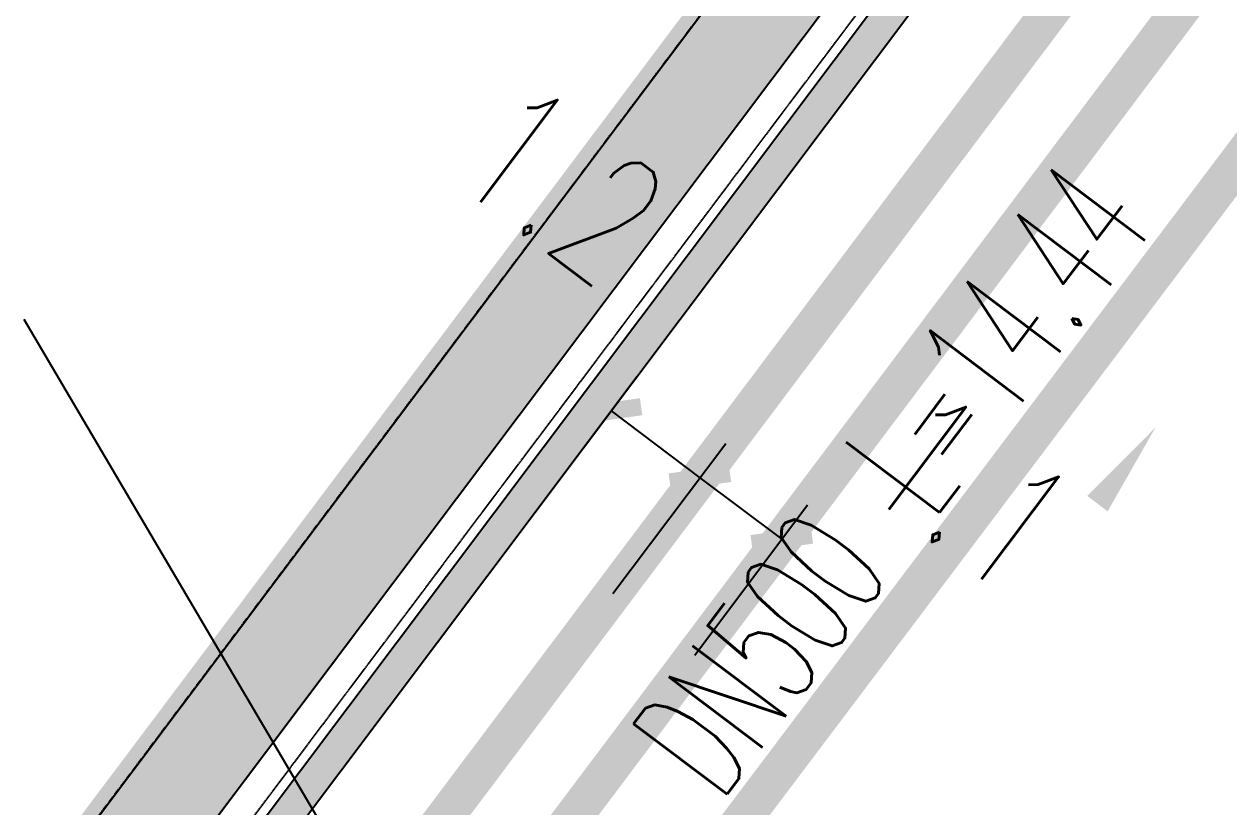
# Model space of a CAD drawing. Extents: x -111898 to 889894, y -2 to 1194865.
# Drawn here: x 520350 to 532958, y 893890 to 902082 of the extents above; entities that cross this region are included whole.
import ezdxf

# ---------------------------------------------------------------- set-up
doc = ezdxf.new("R2010")
doc.units = 0
doc.header["$LTSCALE"] = 10
doc.header["$MEASUREMENT"] = 0
doc.linetypes.add('CENTER', pattern=[50.8, 31.75, -6.35, 6.35, -6.35])
doc.linetypes.add('DASH', pattern=[0.35, 0.25, -0.1])
doc.layers.get('Defpoints').update_dxf_attribs({"color": 210})
for name, color, linetype in [('0-WALL', 252, 'Continuous'), ('DIM_雨水', 4, 'Continuous'), ('FM_ZF消防', 1, 'Continuous'), ('Gps-ZF雨水', 4, 'TG_Y'), ('TEXT_雨水', 4, 'Continuous'), ('雨水标高', 4, 'Continuous')]:
    doc.layers.add(name, color=color, linetype=linetype)
doc.layers.add('GPS-ZF消防', color=1, linetype='TG_X', lineweight=60)
doc.layers.add('GPS-ZF给水', color=3, linetype='TG_J', lineweight=60)
doc.styles.add('_TCH_DIM_T3', font='SIMPLEX', dxfattribs={"width": 0.705882, "bigfont": 'GBCBIG'})
doc.styles.add('_TWT_PIPEDN', font='SIMPLEX', dxfattribs={"width": 0.6, "height": 3, "bigfont": 'HZTXT'})
doc.styles.add('TG_LINETYPE', font='SIMPLEX', dxfattribs={"width": 0.8, "height": 3.5, "bigfont": 'HZTXT'})
doc.linetypes.add('TG_J', pattern='A,2,-0.3,["J",TG_LINETYPE,S=0.1,R=0,X=-0.23,Y=-0.15],0', length=2.3)
doc.linetypes.add('TG_WX', pattern='A,3,-0.6,["WX",TG_LINETYPE,S=0.1,R=0,X=-0.52,Y=-0.15],0', length=3.6)
doc.linetypes.add('TG_X', pattern='A,5,-0.3,["X",TG_LINETYPE,S=0.1,R=0,X=-0.23,Y=-0.15],0', length=5.3)
doc.linetypes.add('TG_Y', pattern='A,2,-0.3,["Y",TG_LINETYPE,S=0.1,R=0,X=-0.25,Y=-0.15],0', length=2.3)
doc.dimstyles.new('_TCH_ARCH&&450', dxfattribs={"dimtxt": 1338.75, "dimasz": 450, "dimexe": 450, "dimexo": 450, "dimgap": 568.125, "dimtad": 1, "dimdec": 1, "dimlfac": 0.001, "dimzin": 0, "dimdsep": 46, "dimtxsty": '_TCH_DIM_T3', "dimblk": 'ARCHTICK', "dimcen": 0.09, "dimclrt": 7, "dimazin": 2, "dimtfac": 1, "dimtdec": 1, "dimtix": 1, "dimtmove": 2, "dimatfit": 3, "dimfxl": 0, "dimtolj": 1, "dimtzin": 0, "dimarcsym": 0})

# ---------------------------------------------------------------- blocks, each defined once
blk = doc.blocks.new('_ArchTick')
at = {"color": 0, "linetype": 'ByBlock', "const_width": 0.4}
blk.add_lwpolyline([(-0.5, -0.5), (0.5, 0.5)], dxfattribs=at)
blk = doc.blocks.new('*D8430')
at = {"layer": 'Defpoints', "color": 0, "transparency": 16777216}
for p in [(527422, 897335), (525312, 896463), (526241, 895764)]:
    blk.add_point(p, dxfattribs=at)
at = {"layer": 'FM_ZF消防', "color": 0, "lineweight": -2, "transparency": 16777216}
for p, q in [((525582, 896822), (526763, 898393)), ((526492, 898033), (527422, 897335)), ((526511, 896124), (527692, 897694))]:
    blk.add_line(p, q, dxfattribs=at)
at = {"layer": 'FM_ZF消防', "color": 0, "lineweight": -2, "transparency": 16777216, "xscale": 450, "yscale": 450, "zscale": 450}
for p, rotation in [((526492, 898033), 143.0697200303267), ((527422, 897335), 323.0697200303267)]:
    blk.add_blockref('_ArchTick', p, dxfattribs=dict(at, rotation=rotation))
at = {"layer": 'FM_ZF消防', "color": 7, "transparency": 16777216, "insert": (525981, 900411), "char_height": 1338.8, "attachment_point": 5, "rotation": 323.0697, "style": '_TCH_DIM_T3'}
blk.add_mtext('\\A1;1.2', dxfattribs=at)
blk = doc.blocks.new('*D8431')
at = {"layer": 'Defpoints', "color": 0, "transparency": 16777216}
for p in [(528279, 896690), (526241, 895764), (527098, 895120)]:
    blk.add_point(p, dxfattribs=at)
at = {"layer": 'FM_ZF消防', "color": 0, "lineweight": -2, "transparency": 16777216}
for p, q in [((526511, 896124), (527692, 897694)), ((527422, 897335), (528279, 896690)), ((527369, 895479), (528549, 897050))]:
    blk.add_line(p, q, dxfattribs=at)
at = {"layer": 'FM_ZF消防', "color": 0, "lineweight": -2, "transparency": 16777216, "xscale": 450, "yscale": 450, "zscale": 450}
for p, rotation in [((527422, 897335), 143.0697200303294), ((528279, 896690), 323.0697200303294)]:
    blk.add_blockref('_ArchTick', p, dxfattribs=dict(at, rotation=rotation))
at = {"layer": 'FM_ZF消防', "color": 7, "transparency": 16777216, "insert": (530255, 897198), "char_height": 1338.8, "attachment_point": 5, "rotation": 323.0697, "style": '_TCH_DIM_T3'}
blk.add_mtext('\\A1;1.1', dxfattribs=at)

msp = doc.modelspace()

# ---------------------------------------------------------------- hatches: boundary and pattern name
at = {"layer": '0-WALL'}
h = msp.add_hatch(dxfattribs=at)
h.set_pattern_fill('草坪或沼泽', color=8, scale=400, angle=-0.200257)
h.set_pattern_definition([(359.79974, (-824318.4, 704905.5), (1605.5824, 1594.398), [240, -48, 64, -48, 240, -960]), (359.79974, (-824398.3, 704953.8), (1605.5824, 1594.398), [160, -120, 240, -120, 160, -800]), (359.79974, (-823836, 705591.9), (1605.5824, 1594.398), [200, -80, 200, -1120]), (359.79974, (-824634.9, 705914.7), (1605.5824, 1594.398), [80, -160, 80, -1280]), (89.79974, (-824474.9, 705914.1), (-1594.398, 1605.5824), [144, -1456]), (89.79974, (-823998.3, 704952.4), (-1594.398, 1605.5824), [160, -1440]), (89.79974, (-823596, 705591), (-1594.398, 1605.5824), [160, -1440]), (44.79974, (-823790.3, 704935.7), (5.5922, 1599.9902), [160, -2102.7417]), (134.79974, (-824206.3, 704937.2), (-1599.9902, 5.5922), [160, -2102.7417]), (63.23469, (-823838.3, 704943.9), (5.5922, 1599.99023), [160, -3417.7088]), (75.7635, (-823918.27, 704952.15), (5.59221, 1599.99023), [160, -6436.969]), (75.7635, (-823516.03, 705590.75), (5.59221, 1599.99023), [128, -6468.969]), (75.7635, (-824442.9, 705914), (5.59221, 1599.99023), [112, -6484.969]), (103.835987, (-824078.27, 704952.7), (5.59221, 1599.99023), [160, -6436.969]), (103.835987, (-823676.03, 705591.3), (5.59221, 1599.99023), [128, -6468.969]), (103.835987, (-824506.9, 705914.2), (5.59221, 1599.99023), [112, -6484.969]), (116.364795, (-824158.3, 704945), (5.5922, 1599.99023), [160, -3417.7069])])
h.paths.add_polyline_path([(696130.98, 804098.61), (669562.33, 731379.54), (607880.43, 745535.24), (522571.73, 770781.34), (445339.53, 792957.04), (609790.27, 1011755.57), (618487.23, 1023194.24), (653205.56, 1069507.99), (721439.16, 1038957.87), (738262.84, 1027590.63), (761400.89, 1017231.07), (768403.04, 1001909.04), (737294.43, 916764), (736355.16, 917107.18), (742257.75, 933262.65), (741788.31, 933434.17), (745346.31, 941716.12), (767322.91, 1001866.69), (760648.1, 1016472.46), (737774.94, 1026713.42), (720951.27, 1038080.66), (653526.34, 1068268.72), (619285.33, 1022591.71), (610587.99, 1011152.54), (447011.62, 793517.34), (522851.61, 771741.38), (608134.4, 746502.95), (668925.9, 732551.6), (695191.71, 804441.78)])
h.paths.add_polyline_path([(702359.45, 821146.08), (701420.18, 821489.25), (703324.3, 826702.56), (702855.23, 826873.89), (706411.93, 835156.24), (730109.53, 900012.74), (731048.81, 899669.57)])
h = msp.add_hatch(dxfattribs=at)
h.set_pattern_fill('草坪或沼泽', color=8, scale=400, angle=-0.200257)
h.set_pattern_definition([(359.79974, (-824318.4, 704905.5), (1605.5824, 1594.398), [240, -48, 64, -48, 240, -960]), (359.79974, (-824398.3, 704953.8), (1605.5824, 1594.398), [160, -120, 240, -120, 160, -800]), (359.79974, (-823836, 705591.9), (1605.5824, 1594.398), [200, -80, 200, -1120]), (359.79974, (-824634.9, 705914.7), (1605.5824, 1594.398), [80, -160, 80, -1280]), (89.79974, (-824474.9, 705914.1), (-1594.398, 1605.5824), [144, -1456]), (89.79974, (-823998.3, 704952.4), (-1594.398, 1605.5824), [160, -1440]), (89.79974, (-823596, 705591), (-1594.398, 1605.5824), [160, -1440]), (44.79974, (-823790.3, 704935.7), (5.5922, 1599.9902), [160, -2102.7417]), (134.79974, (-824206.3, 704937.2), (-1599.9902, 5.5922), [160, -2102.7417]), (63.23469, (-823838.3, 704943.9), (5.5922, 1599.99023), [160, -3417.7088]), (75.7635, (-823918.27, 704952.15), (5.59221, 1599.99023), [160, -6436.969]), (75.7635, (-823516.03, 705590.75), (5.59221, 1599.99023), [128, -6468.969]), (75.7635, (-824442.9, 705914), (5.59221, 1599.99023), [112, -6484.969]), (103.835987, (-824078.27, 704952.7), (5.59221, 1599.99023), [160, -6436.969]), (103.835987, (-823676.03, 705591.3), (5.59221, 1599.99023), [128, -6468.969]), (103.835987, (-824506.9, 705914.2), (5.59221, 1599.99023), [112, -6484.969]), (116.364795, (-824158.3, 704945), (5.5922, 1599.99023), [160, -3417.7069])])
edge = h.paths.add_edge_path()
edge.add_line((741503.08, 933538.38), (741712.87, 934018.57))
edge.add_line((741712.87, 934018.57), (745060.96, 941812.89))
edge.add_line((745060.96, 941812.89), (766890.86, 1001849.76))
edge.add_line((766890.86, 1001849.76), (760346.98, 1016169.02))
edge.add_line((760346.98, 1016169.02), (737579.78, 1026362.54))
edge.add_line((737579.78, 1026362.54), (720756.11, 1037729.77))
edge.add_line((720756.11, 1037729.77), (653654.65, 1067773.01))
edge.add_line((653654.65, 1067773.01), (467795.25, 820503.81))
edge.add_line((467795.25, 820503.81), (468143.58, 820404.89))
edge.add_line((468143.58, 820404.89), (647181.92, 1058601.18))
edge.add_line((647181.92, 1058601.18), (648464.56, 1058132.56))
edge.add_line((648464.56, 1058132.56), (650350.23, 1063296.8))
edge.add_line((650350.23, 1063296.8), (720796.15, 1037558.69))
edge.add_line((720796.15, 1037558.69), (718909.6, 1032395.07))
edge.add_line((718909.6, 1032395.07), (725484.49, 1029992.9))
edge.add_line((725484.49, 1029992.9), (726513.26, 1032808.65))
edge.add_line((726513.26, 1032808.65), (729331.07, 1031779.14))
edge.add_line((729331.07, 1031779.14), (728302.36, 1028963.46))
edge.add_line((728302.36, 1028963.46), (747084.56, 1022101.19))
edge.add_line((747084.56, 1022101.19), (755217.14, 1018452.95))
edge.add_arc((743028.5, 1006160.87), 17310.64, -14.619994, 45.242091, ccw=False)
edge.add_line((759778.64, 1001791.54), (760685.99, 1001458.08))
edge.add_line((760685.99, 1001458.08), (765094.65, 999847.31))
edge.add_line((765094.65, 999847.31), (740941.69, 933744.02))
edge.add_line((740941.69, 933744.02), (741503.08, 933538.38))

# ---------------------------------------------------------------- linework, layer by layer
for p, q in [((653654.65, 1067773.01), (467795.25, 820503.81)), ((468143.58, 820404.89), (647181.92, 1058601.18))]:
    msp.add_line(p, q, dxfattribs=at)
at = {"layer": '0-WALL', "color": 1, "linetype": 'DASH', "ltscale": 3, "const_width": 300}
msp.add_lwpolyline([(768403.04, 1001909.04), (761400.89, 1017231.07), (738262.84, 1027590.63), (721439.16, 1038957.87), (653205.56, 1069507.99), (618487.23, 1023194.24), (609790.27, 1011755.57), (445339.53, 792957.04), (522571.73, 770781.34), (607880.43, 745535.24), (669562.33, 731379.54)], close=True, dxfattribs=at)
at = {"layer": '0-WALL', "linetype": 'CENTER', "ltscale": 0.2}
msp.add_lwpolyline([(768403.04, 1001909.04), (761400.89, 1017231.07), (738262.84, 1027590.63), (721439.16, 1038957.87), (653205.56, 1069507.99), (618487.23, 1023194.24), (609790.27, 1011755.57), (445339.53, 792957.04), (522571.73, 770781.34), (607880.43, 745535.24), (669562.33, 731379.54)], close=True, dxfattribs=at)
at = {"layer": '0-WALL', "linetype": 'DASH'}
for points in [[(691451.01, 794203.39), (668925.9, 732551.6), (608134.4, 746502.95), (522851.61, 771741.38), (447011.62, 793517.34), (610587.99, 1011152.54), (619285.33, 1022591.71), (653526.34, 1068268.72), (720951.27, 1038080.66), (737774.94, 1026713.42), (755564.15, 1018748.69), (760648.1, 1016472.46), (767322.91, 1001866.69), (745344.86, 941712.2), (741785.02, 933426.51)], [(691169.23, 794306.34), (668734.97, 732903.21), (608210.59, 746793.26), (522935.58, 772029.4), (447513.25, 793685.43), (610827.31, 1010971.63), (619524.76, 1022410.95), (653622.57, 1067896.93), (720804.9, 1037817.49), (737628.57, 1026450.26), (755441.56, 1018474.88), (760422.26, 1016244.88), (766998.88, 1001853.99), (745065.93, 941822.97), (741509.38, 933544.93)]]:
    msp.add_lwpolyline(points, dxfattribs=at)
at = {"layer": '0-WALL'}
for points in [[(607880.43, 745535.24), (522571.73, 770781.34), (445339.53, 792957.04), (609790.27, 1011755.57)], [(610587.99, 1011152.54), (447011.62, 793517.34), (522851.61, 771741.38), (608134.4, 746502.95)]]:
    msp.add_lwpolyline(points, dxfattribs=at)
at = {"layer": 'DIM_雨水'}
msp.add_lwpolyline([(530341.41, 895431.22, 0, 0, 0), (532188.81, 897859.21, 0, 266.67, 0), (531583.29, 897063.38, 0, 0, 0)], format="xyseb", dxfattribs=at)
at = {"layer": 'GPS-ZF消防', "linetype": 'TG_WX', "ltscale": 0.1, "const_width": 400}
msp.add_lwpolyline([(521827.7, 889892.62), (533277.78, 905125.93)], dxfattribs=at)
at = {"layer": 'GPS-ZF给水', "ltscale": 0.1, "const_width": 400}
msp.add_lwpolyline([(522880.62, 889507.93), (575941.83, 960062.32)], dxfattribs=at)
at = {"layer": 'Gps-ZF雨水', "ltscale": 0.1, "const_width": 400}
msp.add_lwpolyline([(525844.89, 891075.24), (534536.14, 902600.8)], dxfattribs=at)
at = {"layer": '雨水标高'}
msp.add_line((525380, 890456.46), (520349.59, 898991.87), dxfattribs=at)

# ---------------------------------------------------------------- texts
at = {"layer": 'TEXT_雨水', "style": '_TWT_PIPEDN', "width": 0.557143}
for s, p in [('L=14.44', (529859.04, 896875.96)), ('DN500', (527636.48, 893928.6))]:
    msp.add_text(s, height=1225, rotation=52.980613, dxfattribs=at).set_placement(p)

# ---------------------------------------------------------------- dimensions: what is measured, and where the dimension line sits
at = {"layer": 'FM_ZF消防'}
for base, p1, p2, picture, middle in [((527421.57, 897334.76), (525311.74, 896462.55), (526240.98, 895764.09), '*D8430', (525980.8, 900410.93)), ((528278.83, 896690.39), (526240.98, 895764.09), (527098.24, 895119.72), '*D8431', (530255.36, 897197.97))]:
    dim = msp.add_linear_dim(base=base, p1=p1, p2=p2, angle=323.06972, dimstyle='_TCH_ARCH&&450', override={"dimgap": 0}, dxfattribs=at)
    dim.commit()
    dim.dimension.update_dxf_attribs({"geometry": picture, "text_midpoint": middle, "dimtype": 161, "text_rotation": 323.06972})

doc.saveas('drawing.dxf')
